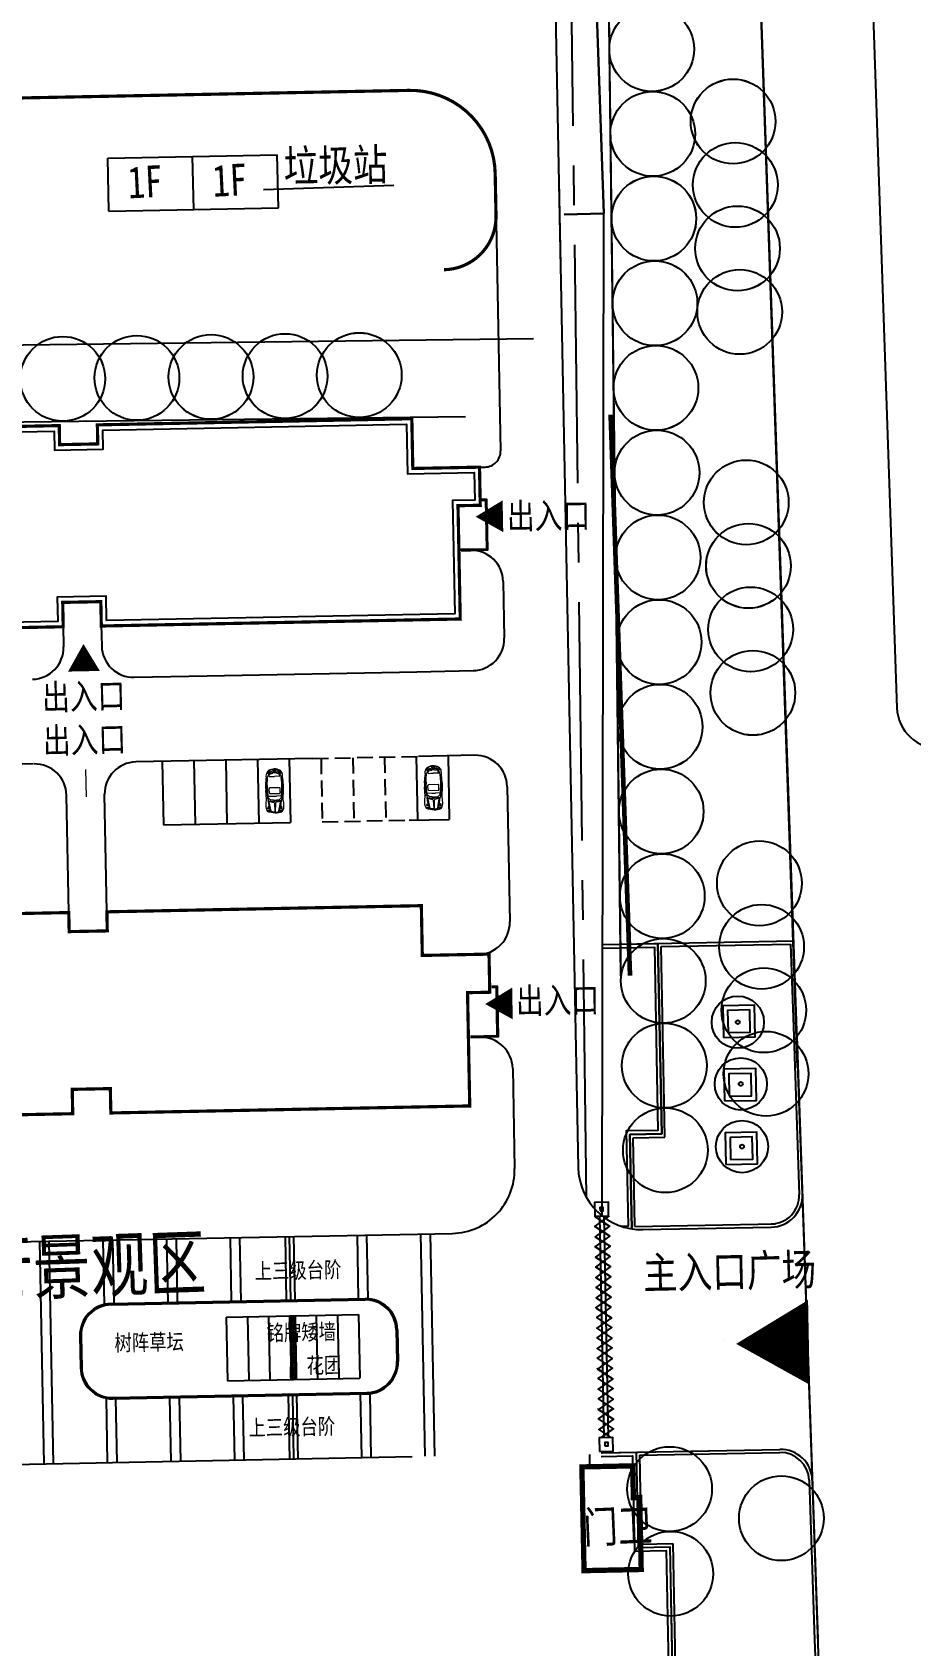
# Model space of a CAD drawing. Extents: x 60102 to 11003895, y 103457 to 3214550.
# Drawn here: x 10282159 to 10365115, y 2833474 to 2985858 of the extents above; entities that cross this region are included whole.
import ezdxf
from ezdxf.enums import TextEntityAlignment as Align

# ---------------------------------------------------------------- set-up
doc = ezdxf.new("R2010")
doc.units = 0
doc.header["$LTSCALE"] = 10
for name, pattern in [('DASH', [0.35, 0.25, -0.1]), ('x-ozt-rev$0$CENTER2', [1.125, 0.75, -0.125, 0.125, -0.125]), ('x-ozt-rev$0$DASH', [0.35, 0.25, -0.1]), ('x-ozt-rev$0$HIDDEN', [9.525, 6.35, -3.175])]:
    doc.linetypes.add(name, pattern=pattern)
doc.layers.get('0').update_dxf_attribs({"linetype": 'CONTINUOUS', "lineweight": 0})
for name, color, linetype in [('3T_GLASS', 5, 'CONTINUOUS'), ('6', 6, 'CONTINUOUS'), ('AXIS', 3, 'CONTINUOUS'), ('park', 133, 'CONTINUOUS'), ('PUB_DIM', 3, 'CONTINUOUS'), ('x-ozt-rev$0$2', 7, 'CONTINUOUS'), ('x-ozt-rev$0$3T_GLASS', 253, 'CONTINUOUS'), ('x-ozt-rev$0$WALL', 253, 'CONTINUOUS'), ('x-ozt-rev$0$ZW-景观', 253, 'CONTINUOUS'), ('x-ozt-rev$0$ZW-树', 253, 'CONTINUOUS'), ('x-ozt-rev$0$ZW-道路-中心线', 253, 'x-ozt-rev$0$CENTER2'), ('x-ozt-rev$0$ZW-道路-缘石', 253, 'CONTINUOUS'), ('x-ozt-rev$0$挡墙', 253, 'x-ozt-rev$0$HIDDEN'), ('ZW-字', 7, 'CONTINUOUS'), ('ZW-景观', 9, 'CONTINUOUS'), ('ZW-树', 8, 'CONTINUOUS'), ('ZW-道路-缘石', 7, 'CONTINUOUS'), ('宅前路', 5, 'CONTINUOUS'), ('建筑层', 2, 'CONTINUOUS'), ('文字', 7, 'CONTINUOUS'), ('树', 3, 'CONTINUOUS'), ('路緣', 140, 'CONTINUOUS')]:
    doc.layers.add(name, color=color, linetype=linetype)
doc.layers.add('frame', color=7, linetype='CONTINUOUS', lineweight=0)
doc.layers.add('x-ozt-rev$0$6', color=253, linetype='CONTINUOUS', lineweight=60)
doc.styles.add('-宋体', font='')
doc.styles.add('DIM', font='txt.shx', dxfattribs={"width": 0.6})
doc.styles.add('ST', font='', dxfattribs={"width": 0.8})
doc.styles.add('x-ozt-rev$0$st', font='', dxfattribs={"width": 0.8})
doc.styles.get('-宋体').set_extended_font_data('SimSun')
doc.styles.get('ST').set_extended_font_data('SimSun')
doc.styles.get('x-ozt-rev$0$st').set_extended_font_data('SimSun')
doc.linetypes.add('FENCELINE1', pattern='A,0.25,-0.1,[133,ltypeshp.shx,S=0.1,R=0,X=-0.1,Y=0],-0.1,1', length=1.45)
doc.linetypes.add('x-ozt-rev$0$FENCELINE2', pattern='A,0.25,-0.1,[132,ltypeshp.shx,S=0.1,R=0,X=-0.1,Y=0],-0.1,1', length=1.45)

# ---------------------------------------------------------------- blocks, each defined once
blk = doc.blocks.new('A')
at = {"layer": 'ZW-树', "linetype": 'Continuous'}
blk.add_circle((0, 0), 4, dxfattribs=at)
blk = doc.blocks.new('x-ozt-rev$0$A')
at = {"layer": 'x-ozt-rev$0$ZW-树', "linetype": 'Continuous'}
blk.add_circle((0, 0), 4, dxfattribs=at)
blk = doc.blocks.new('x-ozt-rev$0$A$C572B25EF')
at = {"linetype": 'Continuous', "ltscale": 3, "style": 'x-ozt-rev$0$st', "width": 0.8}
blk.add_text('1F', height=3000, rotation=0.50949, dxfattribs=at).set_placement((88, 2140), align=Align.MIDDLE_LEFT)
blk = doc.blocks.new('A$C5B0F0C8C')
at = {"linetype": 'Continuous', "ltscale": 3, "flags": 128}
blk.add_lwpolyline([(2000, 0, 0, 4000, 0), (2000, 3434, 4000, 4000, 0)], format="xyseb", dxfattribs=at)
blk = doc.blocks.new('A$C6D854A3F')
at = {"linetype": 'Continuous', "ltscale": 3, "flags": 128}
blk.add_lwpolyline([(2000, 3434, 0, 4000, 0), (2000, 0, 4000, 4000, 0)], format="xyseb", dxfattribs=at)

msp = doc.modelspace()

# ---------------------------------------------------------------- hatches: boundary and pattern name
at = {"layer": '路緣', "linetype": 'DASH'}
h = msp.add_hatch(dxfattribs=at)
h.set_pattern_fill('BRASS', color=0, scale=500, angle=1.97780144, style=0)
h.set_pattern_definition([(1.11948, (10033538.94, 2928274.85), (-3.87679, 198.39169), []), (1.11948, (10033537, 2928374.05), (-3.87679, 198.39169), [99.21478, -49.60735])])
h.paths.add_polyline_path([(10306477.748, 2864618.238), (10306977.653, 2864628.006), (10307094.877, 2858629.152), (10306594.972, 2858619.383)])

# ---------------------------------------------------------------- linework, layer by layer
at = {"linetype": 'Continuous', "ltscale": 3}
msp.add_line((10287274.971, 2913650.476), (10287224.659, 2916225.175), dxfattribs=at)
at = {"lineweight": 0}
for p, q in [((10304203.903, 2914678.445), (10304250.627, 2915421.464)), ((10304260.837, 2915551.354), (10304269.21, 2915791.892)), ((10304328.389, 2914925.36), (10304283.785, 2915195.549)), ((10304293.187, 2914597.859), (10304379.539, 2915454.032)), ((10304325.462, 2915925.908), (10304338.251, 2915957.895)), ((10304336.079, 2915966.929), (10304332.8, 2915896.438)), ((10304348.289, 2915983.001), (10304360.149, 2916012.665)), ((10304494.504, 2915981.414), (10304348.346, 2915978.847)), ((10304353.784, 2914733.98), (10304371.669, 2915443.29)), ((10304371.669, 2915443.29), (10304404.059, 2915575.773)), ((10304489.023, 2915768.13), (10304550.045, 2915858.86)), ((10304519.66, 2915903.718), (10304507.01, 2915971.219)), ((10304507.487, 2915961.796), (10304643.314, 2916019.456)), ((10304536.114, 2915589.457), (10304550.063, 2915731.272)), ((10304562.791, 2915562.074), (10304815.038, 2915580.251)), ((10304595.093, 2915902.69), (10304603.401, 2915951.035)), ((10304603.401, 2915951.035), (10304658.427, 2916045.364)), ((10304625.172, 2915818.459), (10304885.542, 2915884)), ((10304641.342, 2915921.433), (10304897.612, 2915979.543)), ((10304658.427, 2916045.364), (10304968.507, 2916102.245)), ((10304815.038, 2915580.251), (10305025.148, 2915583.665)), ((10304864.056, 2916084.304), (10304890.385, 2916149.352)), ((10304890.385, 2916149.352), (10304951.113, 2916174.518)), ((10304951.113, 2916174.518), (10305015.492, 2916179.505)), ((10305080.483, 2916176.919), (10305015.962, 2916179.514)), ((10305238.51, 2915588.108), (10305028.417, 2915583.726)), ((10305377.758, 2916058.711), (10305065.782, 2916104.05)), ((10305142.103, 2916154.023), (10305080.483, 2916176.919)), ((10305399.429, 2915935.499), (10305141.179, 2915984.062)), ((10305170.826, 2916089.996), (10305142.103, 2916154.023)), ((10305419.408, 2915833.195), (10305156.786, 2915889.033)), ((10305491.257, 2915579.302), (10305238.51, 2915588.108)), ((10305436.246, 2915966.488), (10305377.758, 2916058.711)), ((10305531.695, 2915980.8), (10305393.822, 2916033.381)), ((10305446.341, 2915918.485), (10305436.246, 2915966.488)), ((10305557.33, 2915787.952), (10305492.985, 2915876.356)), ((10305516.9, 2915607.655), (10305497.7, 2915748.856)), ((10305521.685, 2915922.311), (10305531.821, 2915990.234)), ((10305543.94, 2916000.886), (10305690.094, 2916003.742)), ((10305686.654, 2915467.689), (10305649.371, 2915598.879)), ((10305689.997, 2916007.896), (10305677.044, 2916037.1)), ((10305796.445, 2914625.752), (10305678.391, 2915478.132)), ((10305730.84, 2914759.531), (10305686.654, 2915467.689)), ((10305714.925, 2915951.689), (10305700.959, 2915983.18)), ((10305702.794, 2915992.288), (10305708.686, 2915921.967)), ((10305749.118, 2914951.721), (10305783.668, 2915223.379)), ((10305793.401, 2915579.79), (10305776.11, 2915819.853)), ((10305882.678, 2914709.594), (10305808.422, 2915450.369)), ((10319201.035, 2914971.772), (10319247.759, 2915714.791)), ((10319257.969, 2915844.681), (10319266.342, 2916085.219)), ((10319325.521, 2915218.687), (10319280.917, 2915488.876)), ((10319290.319, 2914891.186), (10319376.67, 2915747.358)), ((10319322.594, 2916219.235), (10319335.383, 2916251.222)), ((10319333.21, 2916260.256), (10319329.932, 2916189.765)), ((10319345.42, 2916276.328), (10319357.28, 2916305.992)), ((10319491.636, 2916274.741), (10319345.477, 2916272.173)), ((10319350.916, 2915027.307), (10319368.801, 2915736.617)), ((10319368.801, 2915736.617), (10319401.191, 2915869.1)), ((10319486.154, 2916061.457), (10319547.176, 2916152.186)), ((10319516.792, 2916197.045), (10319504.142, 2916264.546)), ((10319504.619, 2916255.123), (10319640.445, 2916312.782)), ((10319533.246, 2915882.784), (10319547.194, 2916024.599)), ((10319559.922, 2915855.401), (10319812.169, 2915873.578)), ((10319592.225, 2916196.017), (10319600.533, 2916244.361)), ((10319600.533, 2916244.361), (10319655.559, 2916338.69)), ((10319622.303, 2916111.785), (10319882.673, 2916177.327)), ((10319638.473, 2916214.76), (10319894.744, 2916272.87)), ((10319655.559, 2916338.69), (10319965.639, 2916395.572)), ((10319812.169, 2915873.578), (10320022.28, 2915876.992)), ((10319861.188, 2916377.631), (10319887.516, 2916442.679)), ((10319887.516, 2916442.679), (10319948.245, 2916467.845)), ((10319948.245, 2916467.845), (10320012.624, 2916472.832)), ((10320077.614, 2916470.246), (10320013.094, 2916472.841)), ((10320235.642, 2915881.435), (10320025.549, 2915877.053)), ((10320374.89, 2916352.037), (10320062.913, 2916397.377)), ((10320139.234, 2916447.35), (10320077.614, 2916470.246)), ((10320396.561, 2916228.826), (10320138.311, 2916277.389)), ((10320167.958, 2916383.323), (10320139.234, 2916447.35)), ((10320416.54, 2916126.522), (10320153.918, 2916182.359)), ((10320488.389, 2915872.629), (10320235.642, 2915881.435)), ((10320433.377, 2916259.815), (10320374.89, 2916352.037)), ((10320528.826, 2916274.127), (10320390.954, 2916326.708)), ((10320443.473, 2916211.812), (10320433.377, 2916259.815)), ((10320554.462, 2916081.279), (10320490.116, 2916169.683)), ((10320514.032, 2915900.982), (10320494.831, 2916042.182)), ((10320518.816, 2916215.638), (10320528.953, 2916283.561)), ((10320541.072, 2916294.213), (10320687.226, 2916297.069)), ((10320683.786, 2915761.016), (10320646.503, 2915892.206)), ((10320687.128, 2916301.223), (10320674.176, 2916330.427)), ((10320793.576, 2914919.079), (10320675.523, 2915771.458)), ((10320727.971, 2915052.858), (10320683.786, 2915761.016)), ((10320712.057, 2916245.016), (10320698.091, 2916276.507)), ((10320699.926, 2916285.615), (10320705.818, 2916215.294)), ((10320746.25, 2915245.048), (10320780.8, 2915516.706)), ((10320790.532, 2915873.117), (10320773.242, 2916113.179)), ((10320879.809, 2915002.921), (10320805.554, 2915743.696)), ((10304267.752, 2913376.769), (10304205.121, 2914283.419)), ((10304396.448, 2913572.201), (10304296.115, 2914364.727)), ((10304421.541, 2913772.162), (10304359.087, 2914543.304)), ((10304383.703, 2913590.753), (10304421.541, 2913772.162)), ((10304445.486, 2913563.352), (10304453.231, 2913698.576)), ((10304479.18, 2913722.127), (10304887.288, 2913705.965)), ((10304546.649, 2914025.322), (10304527.33, 2914416.609)), ((10305492.628, 2914511.841), (10304601.02, 2914495.298)), ((10304622.874, 2913954.032), (10305490.869, 2913970.138)), ((10305643.067, 2913743.723), (10305235.839, 2913712.432)), ((10305564.396, 2914044.206), (10305569.187, 2914435.941)), ((10305682.628, 2913586.307), (10305669.871, 2913721.151)), ((10305735.155, 2913604.253), (10305689.798, 2913300.587)), ((10305698.81, 2913795.862), (10305732.614, 2914568.79)), ((10305743.351, 2913615.981), (10305698.81, 2913795.862)), ((10305731.304, 2913596.969), (10305802.167, 2914392.672)), ((10305867.161, 2913406.446), (10305896.114, 2914314.795)), ((10319264.884, 2913670.096), (10319202.253, 2914576.746)), ((10319393.579, 2913865.527), (10319293.247, 2914658.054)), ((10319418.672, 2914065.489), (10319356.218, 2914836.631)), ((10319380.835, 2913884.08), (10319418.672, 2914065.489)), ((10319389.46, 2913872.664), (10319446.052, 2913570.89)), ((10319442.617, 2913856.679), (10319450.363, 2913991.903)), ((10319596.931, 2913697.11), (10319450.308, 2913837.172)), ((10319476.311, 2914015.454), (10319884.419, 2913999.292)), ((10319543.781, 2914318.649), (10319524.462, 2914709.936)), ((10320489.76, 2914805.168), (10319598.152, 2914788.625)), ((10319620.006, 2914247.359), (10320488, 2914263.464)), ((10319923.355, 2913638.102), (10319689.107, 2913656.012)), ((10320207.462, 2913643.373), (10320440.883, 2913669.961)), ((10320640.199, 2914037.05), (10320232.971, 2914005.759)), ((10320531.471, 2913714.45), (10320672.798, 2913859.855)), ((10320561.528, 2914337.533), (10320566.318, 2914729.267)), ((10320679.76, 2913879.634), (10320667.003, 2914014.478)), ((10320732.287, 2913897.58), (10320686.929, 2913593.914)), ((10320695.942, 2914089.188), (10320729.746, 2914862.116)), ((10320740.483, 2913909.308), (10320695.942, 2914089.188)), ((10320728.436, 2913890.295), (10320799.299, 2914685.999)), ((10320864.292, 2913699.773), (10320893.246, 2914608.122)), ((10304339.96, 2912386.674), (10304370.205, 2912380.203)), ((10304523.193, 2912298.316), (10304380.18, 2912307.372)), ((10304392.329, 2913579.337), (10304448.92, 2913277.563)), ((10304493.86, 2912258.278), (10304406.179, 2912307.828)), ((10304406.764, 2912524.732), (10304440.435, 2912699.894)), ((10304440.866, 2912512.979), (10304406.764, 2912524.732)), ((10304599.8, 2913403.783), (10304453.176, 2913543.845)), ((10304455.01, 2912700.541), (10304506.465, 2912520.699)), ((10304506.465, 2912520.699), (10304468.867, 2912511.642)), ((10304698.259, 2912216.081), (10304493.86, 2912258.278)), ((10304534.545, 2912354.473), (10304523.193, 2912298.316)), ((10304607.829, 2912348.942), (10304656.775, 2912346.452)), ((10304926.223, 2913344.775), (10304691.976, 2913362.685)), ((10304867.667, 2912184.836), (10304698.259, 2912216.081)), ((10305023.896, 2912179.109), (10304867.667, 2912184.836)), ((10305156.269, 2912181.566), (10305312.178, 2912193.084)), ((10305210.33, 2913350.047), (10305443.752, 2913376.634)), ((10305312.178, 2912193.084), (10305480.311, 2912230.592)), ((10305480.311, 2912230.592), (10305683.003, 2912280.343)), ((10305565.75, 2912366.716), (10305516.93, 2912362.412)), ((10305534.34, 2913421.123), (10305675.666, 2913566.528)), ((10305638.778, 2912374.962), (10305652.206, 2912319.265)), ((10305652.206, 2912319.265), (10305794.784, 2912333.619)), ((10305705.42, 2912723.742), (10305660.672, 2912542.115)), ((10305660.672, 2912542.115), (10305698.58, 2912534.459)), ((10305683.003, 2912280.343), (10305768.786, 2912333.111)), ((10305760.155, 2912549.843), (10305720.01, 2912723.636)), ((10305726.512, 2912536.834), (10305760.155, 2912549.843)), ((10305832.034, 2912414.359), (10305802.05, 2912406.771)), ((10319337.092, 2912680.001), (10319367.337, 2912673.53)), ((10319520.324, 2912591.643), (10319377.312, 2912600.698)), ((10319490.992, 2912551.605), (10319403.311, 2912601.155)), ((10319403.895, 2912818.058), (10319437.566, 2912993.221)), ((10319437.998, 2912806.306), (10319403.895, 2912818.058)), ((10319452.142, 2912993.868), (10319503.597, 2912814.026)), ((10319503.597, 2912814.026), (10319465.999, 2912804.968)), ((10319695.39, 2912509.408), (10319490.992, 2912551.605)), ((10319531.677, 2912647.8), (10319520.324, 2912591.643)), ((10319604.961, 2912642.269), (10319653.907, 2912639.779)), ((10319864.799, 2912478.163), (10319695.39, 2912509.408)), ((10320021.028, 2912472.436), (10319864.799, 2912478.163)), ((10320153.401, 2912474.892), (10320309.31, 2912486.411)), ((10320309.31, 2912486.411), (10320477.443, 2912523.919)), ((10320477.443, 2912523.919), (10320680.135, 2912573.67)), ((10320562.881, 2912660.043), (10320514.061, 2912655.739)), ((10320635.91, 2912668.289), (10320649.338, 2912612.592)), ((10320649.338, 2912612.592), (10320791.916, 2912626.946)), ((10320702.552, 2913017.069), (10320657.804, 2912835.442)), ((10320657.804, 2912835.442), (10320695.712, 2912827.786)), ((10320680.135, 2912573.67), (10320765.918, 2912626.438)), ((10320757.287, 2912843.17), (10320717.142, 2913016.963)), ((10320723.644, 2912830.161), (10320757.287, 2912843.17)), ((10320829.166, 2912707.686), (10320799.182, 2912700.098))]:
    msp.add_line(p, q, dxfattribs=at)
for points in [[(10305100.914, 2912132.08), (10305269.978, 2912140.685), (10305584.857, 2912204.197), (10305692.686, 2912234.742), (10305791.284, 2912287.761), (10305902.996, 2912569.505), (10305921.586, 2912724.109), (10305914.35, 2913094.423), (10305860.733, 2913401.374), (10305769.941, 2913604.933)], [(10320078.18, 2912425.038), (10319908.914, 2912427.366), (10319591.896, 2912479.152), (10319483.008, 2912505.676), (10319382.51, 2912555.001), (10319260.424, 2912832.407), (10319236.111, 2912986.215), (10319229.302, 2913356.537), (10319271.496, 2913665.266), (10319354.673, 2913872.053)], [(10320092.506, 2912507.347), (10320359.795, 2912540.112), (10320467.634, 2912594.632), (10320538.359, 2912709.654), (10320591.96, 2912884.504), (10320645.69, 2913323.34), (10320686.929, 2913593.914), (10320454.794, 2913552.208), (10320210.888, 2913528.556), (10320067.697, 2913517.374)], [(10320098.046, 2912425.406), (10320267.11, 2912434.012), (10320581.989, 2912497.523), (10320689.818, 2912528.069), (10320788.416, 2912581.087), (10320900.127, 2912862.832), (10320918.718, 2913017.436), (10320911.482, 2913387.749), (10320857.864, 2913694.701), (10320767.073, 2913898.26)], [(10305081.049, 2912131.711), (10304911.782, 2912134.039), (10304594.764, 2912185.826), (10304485.876, 2912212.35), (10304385.379, 2912261.674), (10304263.292, 2912539.08), (10304238.979, 2912692.888), (10304232.17, 2913063.21), (10304274.364, 2913371.939), (10304357.542, 2913578.726)], [(10305083.545, 2912213.801), (10304815.225, 2912236.628), (10304705.437, 2912287.11), (10304630.494, 2912399.428), (10304570.444, 2912572.17), (10304500.168, 2913008.705), (10304448.92, 2913277.563), (10304682.443, 2913244.497), (10304927.058, 2913229.909), (10305070.565, 2913224.047)], [(10304725.628, 2912291.023), (10304543.72, 2913136.419), (10304560.48, 2913183.555), (10304595.021, 2913192.403), (10304973.864, 2913107.176), (10305030.635, 2913040.63), (10305074.017, 2912238.345)], [(10305095.375, 2912214.02), (10305362.663, 2912246.785), (10305470.503, 2912301.306), (10305541.228, 2912416.327), (10305594.828, 2912591.178), (10305648.559, 2913030.013), (10305689.798, 2913300.587), (10305457.662, 2913258.881), (10305213.757, 2913235.229), (10305070.565, 2913224.047)], [(10305450.18, 2912304.467), (10305600.299, 2913156.023), (10305581.802, 2913202.506), (10305546.957, 2913210.066), (10305171.535, 2913110.844), (10305117.273, 2913042.238), (10305103.985, 2912238.901)], [(10320080.677, 2912507.128), (10319812.357, 2912529.955), (10319702.569, 2912580.437), (10319627.626, 2912692.755), (10319567.575, 2912865.497), (10319497.3, 2913302.032), (10319446.052, 2913570.89), (10319679.575, 2913537.824), (10319924.19, 2913523.236), (10320067.697, 2913517.374)], [(10319722.76, 2912584.35), (10319540.852, 2913429.746), (10319557.611, 2913476.882), (10319592.152, 2913485.729), (10319970.996, 2913400.503), (10320027.767, 2913333.957), (10320071.149, 2912531.672)], [(10320447.312, 2912597.794), (10320597.431, 2913449.35), (10320578.934, 2913495.832), (10320544.089, 2913503.392), (10320168.667, 2913404.171), (10320114.404, 2913335.565), (10320101.117, 2912532.228)]]:
    msp.add_lwpolyline(points)
for centre, radius, start, end in [((10306059.747, 2915488.733), 1800, 178.0063092, 189.37410501), ((10304548.998, 2915783.045), 279.927, 148.33644865, 178.18887764), ((10304412.765, 2916245.656), 358.257, 257.10258399, 287.36001675), ((10304348.565, 2915966.349), 12.5, 91.00650309, 177.33693228), ((10304499.429, 2915956.979), 150, 137.39013318, 158.20788262), ((10304974.575, 2915398.899), 834.085, 87.25159184, 135.52595562), ((10304704.535, 2915768.31), 428.683, 121.46418394, 137.39013318), ((10304986.893, 2915433.279), 600, 146.07654587, 166.26156499), ((10305000.592, 2915284.51), 995.88, 89.07594922, 121.46418394), ((10304494.724, 2915968.916), 12.5, 10.61422087, 91.00650309), ((10304560.994, 2915587.01), 25, 174.38251305, 274.12154179), ((10304674.512, 2915775.147), 150, 102.77587393, 146.07654587), ((10304649.582, 2915721.484), 100, 104.12914838, 174.38251305), ((10305032.007, 2915302.151), 600, 77.99683286, 104.12914838), ((10305030.295, 2915394.398), 600, 79.35010729, 102.77587393), ((10305022.636, 2915807.169), 300, 81.73113948, 100.39484174), ((10305064.054, 2915285.687), 995.88, 60.66179725, 93.05003206), ((10305085.81, 2915400.963), 834.085, 46.60002565, 94.87438947), ((10305371.708, 2915788.083), 150, 36.04943533, 79.35010729), ((10305398.612, 2915735.382), 100, 7.7434682, 77.99683286), ((10305492.128, 2915604.287), 25, 268.0044394, 7.7434682), ((10305615.821, 2916267.979), 358.257, 254.76596449, 285.02339724), ((10305544.185, 2915988.389), 12.5, 91.11947819, 171.51176039), ((10305341.96, 2915780.137), 428.683, 44.73584809, 60.66179725), ((10305072.225, 2915434.862), 600, 15.86441626, 36.04943533), ((10305539.925, 2915976.285), 150, 23.91809867, 44.73584809), ((10305690.338, 2915991.245), 12.5, 4.78904895, 91.11947819), ((10305496.844, 2915800.632), 279.927, 3.9371036, 33.78953258), ((10303998.052, 2915450.478), 1800, 352.75187623, 4.11967205), ((10321056.879, 2915782.06), 1800, 178.0063092, 189.37410501), ((10319546.129, 2916076.372), 279.927, 148.33644865, 178.18887764), ((10319409.897, 2916538.983), 358.257, 257.10258399, 287.36001675), ((10319345.697, 2916259.675), 12.5, 91.00650309, 177.33693228), ((10319496.561, 2916250.306), 150, 137.39013318, 158.20788262), ((10319971.707, 2915692.226), 834.085, 87.25159184, 135.52595562), ((10319701.666, 2916061.636), 428.683, 121.46418394, 137.39013318), ((10319984.025, 2915726.606), 600, 146.07654587, 166.26156499), ((10319997.724, 2915577.836), 995.88, 89.07594922, 121.46418394), ((10319491.856, 2916262.243), 12.5, 10.61422087, 91.00650309), ((10319558.126, 2915880.336), 25, 174.38251305, 274.12154179), ((10319671.644, 2916068.474), 150, 102.77587393, 146.07654587), ((10319646.714, 2916014.811), 100, 104.12914838, 174.38251305), ((10320029.138, 2915595.478), 600, 77.99683286, 104.12914838), ((10320027.427, 2915687.724), 600, 79.35010729, 102.77587393), ((10320019.768, 2916100.496), 300, 81.73113948, 100.39484174), ((10320061.186, 2915579.014), 995.88, 60.66179725, 93.05003206), ((10320082.941, 2915694.29), 834.085, 46.60002565, 94.87438947), ((10320368.84, 2916081.41), 150, 36.04943533, 79.35010729), ((10320395.743, 2916028.709), 100, 7.7434682, 77.99683286), ((10320489.26, 2915897.613), 25, 268.0044394, 7.7434682), ((10320612.953, 2916561.305), 358.257, 254.76596449, 285.02339724), ((10320541.316, 2916281.716), 12.5, 91.11947819, 171.51176039), ((10320339.092, 2916073.464), 428.683, 44.73584809, 60.66179725), ((10320069.356, 2915728.189), 600, 15.86441626, 36.04943533), ((10320537.057, 2916269.612), 150, 23.91809867, 44.73584809), ((10320687.47, 2916284.572), 12.5, 4.78904895, 91.11947819), ((10320493.975, 2916093.959), 279.927, 3.9371036, 33.78953258), ((10318995.183, 2915743.805), 1800, 352.75187623, 4.11967205), ((10307197.989, 2914490.165), 3000, 176.40174741, 183.95167591), ((10304460.73, 2914483.379), 202.92, 145.65568442, 215.78345221), ((10306153.212, 2914688.608), 1800, 178.55562884, 184.63021493), ((10304478.19, 2913697.147), 25, 87.73211791, 176.72157557), ((10304602.239, 2914420.308), 75, 90.93096106, 182.82662266), ((10304621.558, 2914029.021), 75, 182.82662266, 271.00540261), ((10305006.003, 2916703.615), 3000, 267.73211791, 274.39386331), ((10305489.402, 2914045.123), 75, 271.1205787, 359.29935857), ((10305494.192, 2914436.858), 75, 359.29935857, 91.19502012), ((10305644.982, 2913718.796), 25, 5.40440567, 94.39386331), ((10303934.333, 2914647.437), 1800, 357.49576632, 3.5703524), ((10305633.264, 2914505.135), 202.92, 326.34252903, 36.47029684), ((10302897.637, 2914410.372), 3000, 358.17430535, 5.72423382), ((10322195.121, 2914783.491), 3000, 176.40174741, 183.95167591), ((10319457.862, 2914776.706), 202.92, 145.65568442, 215.78345221), ((10321150.344, 2914981.935), 1800, 178.55562884, 184.63021493), ((10319467.576, 2913855.249), 25, 176.72157557, 226.31115036), ((10319475.322, 2913990.474), 25, 87.73211791, 176.72157557), ((10319599.37, 2914713.634), 75, 90.93096106, 182.82662266), ((10319618.69, 2914322.347), 75, 182.82662266, 271.00540261), ((10319700.543, 2913805.575), 150, 226.31115036, 265.62786293), ((10320003.134, 2916996.942), 3000, 267.73211791, 274.39386331), ((10320037.706, 2915133.737), 1500, 265.62786293, 276.4981184), ((10320423.908, 2913818.997), 150, 276.4981184, 315.81483086), ((10320486.534, 2914338.45), 75, 271.1205787, 359.29935857), ((10320491.324, 2914730.184), 75, 359.29935857, 91.19502012), ((10320642.114, 2914012.123), 25, 5.40440567, 94.39386331), ((10320654.871, 2913877.279), 25, 315.81483086, 5.40440567), ((10318931.465, 2914940.764), 1800, 357.49576632, 3.5703524), ((10320630.396, 2914798.462), 202.92, 326.34252903, 36.47029684), ((10317894.769, 2914703.699), 3000, 358.17430535, 5.72423382), ((10304684.042, 2913847.005), 1500, 257.92308111, 267.08761288), ((10304447.8, 2912698.478), 7.5, 15.96651227, 169.11896487), ((10304457.157, 2912560.251), 50, 250.98523355, 283.54491188), ((10304470.445, 2913561.923), 25, 176.72157557, 226.31115036), ((10304703.411, 2913512.248), 150, 226.31115036, 265.62786293), ((10305040.574, 2914840.41), 1500, 265.62786293, 276.4981184), ((10305067.855, 2913378.304), 1200, 267.9006645, 274.22531676), ((10305426.776, 2913525.67), 150, 276.4981184, 315.81483086), ((10305434.015, 2913860.92), 1500, 275.03836832, 284.20290011), ((10305657.739, 2913583.953), 25, 315.81483086, 5.40440567), ((10305708.479, 2912583.469), 50, 258.58106941, 291.14074768), ((10305712.702, 2912721.948), 7.5, 13.00701637, 166.15946897), ((10319681.174, 2914140.331), 1500, 257.92308111, 267.08761288), ((10319444.931, 2912991.805), 7.5, 15.96651227, 169.11896487), ((10319454.289, 2912853.578), 50, 250.98523355, 283.54491188), ((10320064.986, 2913671.631), 1200, 267.9006645, 274.22531676), ((10320431.147, 2914154.247), 1500, 275.03836832, 284.20290011), ((10320705.611, 2912876.796), 50, 258.58106941, 291.14074768), ((10320709.834, 2913015.275), 7.5, 13.00701637, 166.15946897)]:
    msp.add_arc(centre, radius, start, end, dxfattribs=at)
at = {"layer": '3T_GLASS', "color": 0}
for points in [[(10335297.499, 2874043.38), (10335272.161, 2874024.683), (10336681.47, 2873115.48), (10335310.352, 2872104.798), (10336721.246, 2871195.653), (10335348.543, 2870184.914), (10336761.022, 2869275.826), (10335386.734, 2868265.029), (10336800.798, 2867356), (10335424.925, 2866345.145), (10336840.574, 2865436.173)], [(10335380.347, 2865382.879), (10335380.347, 2865382.879), (10336820.686, 2866396.086), (10335405.83, 2867305.087), (10336780.91, 2868315.913), (10335367.639, 2869224.972), (10336741.134, 2870235.74), (10335329.448, 2871144.856), (10336701.358, 2872155.566), (10335291.257, 2873064.741), (10336654.12, 2874069.89)], [(10335380.347, 2865382.879), (10335380.347, 2865382.879), (10336859.169, 2864426.715), (10335480.906, 2863463.133), (10336894.426, 2862506.8), (10335517.748, 2861543.223), (10336929.683, 2860586.885), (10335554.591, 2859623.312), (10336399.095, 2859050.663)], [(10336034.883, 2859037.37), (10336946.344, 2859676.428), (10335535.202, 2860632.768), (10336911.087, 2861596.343), (10335498.36, 2862552.679), (10336875.83, 2863516.258), (10335461.517, 2864472.59), (10336840.574, 2865436.173)], [(10335504.78, 2859634.433), (10335504.78, 2859634.433), (10336983.603, 2858678.269), (10335605.339, 2857714.687), (10337018.86, 2856758.354), (10335642.182, 2855794.776), (10336280.376, 2855362.512)], [(10336344.222, 2855363.759), (10337035.521, 2855847.897), (10335622.793, 2856804.233), (10337000.264, 2857767.812), (10335585.951, 2858724.144), (10336965.007, 2859687.727)], [(10335561.573, 2855827.269), (10335561.573, 2855827.269), (10337040.395, 2854871.105), (10335662.132, 2853907.524), (10336801.43, 2853136.719)], [(10335852.717, 2853118.18), (10337057.056, 2853960.649), (10335642.743, 2854916.98), (10337021.8, 2855880.564)]]:
    msp.add_lwpolyline(points, dxfattribs=at)
at = {"layer": '6', "color": 0, "linetype": 'FENCELINE1', "ltscale": 200}
msp.add_line((10335979.436, 2874069.014), (10336136.046, 2968727.932), dxfattribs=at)
at = {"layer": '6', "color": 0, "const_width": 500}
msp.add_lwpolyline([(10338860.5, 2850462.243), (10334061.539, 2850362.354), (10334265.481, 2840564.476), (10339664.311, 2840676.852), (10339522.801, 2847475.379), (10338922.931, 2847462.893), (10338860.5, 2850462.243)], dxfattribs=at)
at = {"layer": 'AXIS', "color": 0}
for points in [[(10324553.61, 2941646.049), (10324953.534, 2941653.864), (10325043.406, 2937054.742), (10322543.883, 2937005.899)], [(10324551.657, 2941746.03), (10325051.561, 2941755.799), (10325145.34, 2936956.715), (10322545.837, 2936905.918)], [(10325552.309, 2895656.783), (10325952.232, 2895664.598), (10326042.104, 2891065.476), (10323542.581, 2891016.633)], [(10325550.355, 2895756.764), (10326050.26, 2895766.533), (10326144.039, 2890967.449), (10323544.535, 2890916.652)]]:
    msp.add_lwpolyline(points, dxfattribs=at)
at = {"layer": 'frame', "color": 0}
msp.add_line((10351058.485, 2985736.493), (10354430.308, 2888082.666), dxfattribs=at)
at = {"layer": 'park', "color": 0}
for p, q in [((10294429.52, 2916992.764), (10294546.744, 2910993.909)), ((10297428.948, 2917051.376), (10297546.172, 2911052.521)), ((10300428.375, 2917109.988), (10300545.599, 2911111.133)), ((10303427.802, 2917168.6), (10303545.026, 2911169.746)), ((10306427.23, 2917227.212), (10306544.454, 2911228.358)), ((10318424.934, 2917461.927), (10318542.158, 2911463.072)), ((10321424.361, 2917520.539), (10321541.586, 2911521.684)), ((10294546.744, 2910993.909), (10306544.454, 2911228.358)), ((10317742.311, 2911447.442), (10321541.586, 2911521.684))]:
    msp.add_line(p, q, dxfattribs=at)
at = {"layer": 'park', "color": 0, "linetype": 'DASH', "ltscale": 600}
for p, q in [((10308626.81, 2917270.195), (10318624.901, 2917465.568)), ((10309426.652, 2917286.091), (10309543.876, 2911287.236)), ((10312426.079, 2917344.703), (10312543.303, 2911345.848)), ((10315425.507, 2917403.315), (10315542.731, 2911404.46)), ((10309543.876, 2911287.236), (10317742.311, 2911447.442))]:
    msp.add_line(p, q, dxfattribs=at)
at = {"layer": 'PUB_DIM', "color": 0}
msp.add_line((9956022.842, 2952307.097), (10329494.361, 2956942.217), dxfattribs=at)
at = {"layer": 'x-ozt-rev$0$2', "color": 0}
msp.add_line((10329332.05, 3102627.099), (10332047.868, 2963647.09), dxfattribs=at)
at = {"layer": 'x-ozt-rev$0$2', "color": 0, "const_width": 300}
for points in [[(10203239.902, 2978132.931), (10317718.412, 2980369.964)], [(10325873.184, 2972527.79), (10325951.327, 2968528.912)]]:
    msp.add_lwpolyline(points, dxfattribs=at)
for points in [[(10325873.184, 2972527.79, 0.4142135624), (10317718.412, 2980369.964)], [(10321049.968, 2963432.18, 0.4142135624), (10325951.327, 2968528.912)]]:
    msp.add_lwpolyline(points, format="xyb", dxfattribs=at)
at = {"layer": 'x-ozt-rev$0$3T_GLASS', "color": 0}
msp.add_line((10304010.394, 2971002.734), (10316314.416, 2971427.571), dxfattribs=at)
at = {"layer": 'x-ozt-rev$0$6', "color": 0, "linetype": 'x-ozt-rev$0$FENCELINE2', "lineweight": 30, "ltscale": 300}
for p, q in [((10336136.046, 2968727.932), (10331511.013, 3102674.422)), ((10332386.9, 2968654.127), (10336136.046, 2968727.932))]:
    msp.add_line(p, q, dxfattribs=at)
at = {"layer": 'x-ozt-rev$0$6', "color": 0}
msp.add_line((10336136.046, 2968727.932), (10336136.046, 2968727.932), dxfattribs=at)
msp.add_line((10336136.046, 2968727.932), (10336136.046, 2968727.932), dxfattribs=at)
at = {"layer": 'x-ozt-rev$0$6', "color": 0, "linetype": 'x-ozt-rev$0$DASH'}
msp.add_line((10338620.445, 2896775.442), (10336791.767, 2949737.118), dxfattribs=at)
at = {"layer": 'x-ozt-rev$0$WALL', "color": 0}
for p, q in [((10289304.315, 2973970.552), (10297302.788, 2974126.825)), ((10289401.986, 2968971.506), (10289304.315, 2973970.552)), ((10297300.992, 2974126.79), (10305299.466, 2974283.064)), ((10297400.459, 2969127.779), (10297302.788, 2974126.825)), ((10305397.137, 2969284.018), (10305299.466, 2974283.064)), ((10289401.986, 2968971.506), (10297400.459, 2969127.779)), ((10297398.663, 2969127.744), (10305397.137, 2969284.018))]:
    msp.add_line(p, q, dxfattribs=at)
at = {"layer": 'x-ozt-rev$0$ZW-景观', "color": 0, "linetype": 'Continuous'}
msp.add_line((10337742.324, 2896758.283), (10335115.721, 3108521.256), dxfattribs=at)
at = {"layer": 'x-ozt-rev$0$ZW-道路-中心线', "color": 0, "ltscale": 3000}
for p, q in [((10334502.181, 2875786.268), (10331659.399, 3104978.116)), ((10334817.332, 2850378.085), (10334802.914, 2851540.506))]:
    msp.add_line(p, q, dxfattribs=at)
at = {"layer": 'x-ozt-rev$0$ZW-道路-缘石', "color": 0}
msp.add_line((10354430.308, 2888082.666), (10347407.653, 3091470.899), dxfattribs=at)
at = {"layer": 'x-ozt-rev$0$挡墙', "color": 0, "linetype": 'Continuous', "const_width": 200, "flags": 128}
msp.add_lwpolyline([(10337742.324, 2896758.283), (10335696.453, 3061701.323)], dxfattribs=at)
at = {"layer": 'ZW-景观', "color": 0, "linetype": 'Continuous', "ltscale": 3}
msp.add_line((9963113.547, 2945104.451), (10323085.837, 2949571.001), dxfattribs=at)
at = {"layer": 'ZW-道路-缘石', "color": 0}
for p, q in [((10360632.649, 2711193.125), (10347406.644, 3091472.467)), ((10358133.293, 3086494.597), (10363811.476, 2922066.205))]:
    msp.add_line(p, q, dxfattribs=at)
msp.add_arc((10367809.093, 2922204.254), 4000, 181.97780168, 1.97780168, dxfattribs=at)
at = {"layer": '宅前路', "color": 0}
for points in [[(10335284.652, 2874043.129), (10336584.404, 2874068.528), (10336559.005, 2875368.28), (10335259.254, 2875342.881)], [(10335774.788, 2874552.802), (10336074.731, 2874558.664), (10336068.87, 2874858.606), (10335768.927, 2874852.745)], [(10335719.007, 2851815.319), (10337018.759, 2851840.717), (10336993.361, 2853140.469), (10335693.609, 2853115.071)], [(10336241.761, 2852361.035), (10336541.704, 2852366.896), (10336535.842, 2852666.839), (10336235.9, 2852660.978)]]:
    msp.add_lwpolyline(points, close=True, dxfattribs=at)
for points in [[(10335734.566, 2874051.921), (10336143.523, 2853123.863)], [(10336134.49, 2874059.736), (10336543.447, 2853131.678)]]:
    msp.add_lwpolyline(points, dxfattribs=at)
at = {"layer": '建筑层', "color": 0}
for points in [[(10222319.926, 2947489.79, 300, 300, 0), (10284708.015, 2948708.921, 300, 300, 0), (10284743.182, 2946909.264, 300, 300, 0), (10288342.495, 2946979.599, 300, 300, 0), (10288307.328, 2948779.255, 300, 300, 0), (10318001.659, 2949359.514, 300, 300, 0), (10318093.485, 2944660.411, 300, 300, 0), (10324392.282, 2944783.496, 300, 300, 0), (10324462.617, 2941184.183, 300, 300, 0), (10322363.017, 2941143.155, 300, 300, 0), (10322572.067, 2930445.197, 300, 300, 0), (10288678.538, 2929782.882, 300, 300, 0), (10288633.602, 2932082.443, 300, 300, 0), (10285034.289, 2932012.108, 300, 300, 0), (10285079.225, 2929712.547, 300, 300, 0), (10222691.135, 2928493.417, 300, 300, 0)], [(10223218.643, 2901498.571, 300, 300, 0), (10285606.733, 2902717.701, 300, 300, 0), (10285641.9, 2900918.044, 300, 300, 0), (10289241.213, 2900988.379, 300, 300, 0), (10289206.046, 2902788.035, 300, 300, 0), (10318900.377, 2903368.294, 300, 300, 0), (10318992.202, 2898669.191, 300, 300, 0), (10325291, 2898792.276, 300, 300, 0), (10325361.334, 2895192.964, 300, 300, 0), (10323261.735, 2895151.935, 300, 300, 0), (10323470.785, 2884453.978, 300, 300, 0), (10289577.255, 2883791.662, 300, 300, 0), (10289532.319, 2886091.223, 300, 300, 0), (10285933.007, 2886020.888, 300, 300, 0), (10285977.942, 2883721.327, 300, 300, 0), (10223589.853, 2882502.197, 300, 300, 0)]]:
    msp.add_lwpolyline(points, format="xyseb", dxfattribs=at)
msp.add_lwpolyline([(10222829.599, 2946999.655), (10284217.879, 2948199.247), (10284253.047, 2946399.591), (10288852.169, 2946489.463), (10288817.001, 2948289.119), (10317511.523, 2948849.841), (10317603.349, 2944150.738), (10323902.146, 2944273.823), (10323952.943, 2941674.319), (10321853.344, 2941633.291), (10322062.394, 2930935.333), (10289168.673, 2930292.555), (10289123.738, 2932592.116), (10284524.616, 2932502.244), (10284569.551, 2930202.683), (10223181.271, 2929003.09)], dxfattribs=at)
at = {"layer": '文字', "color": 0}
msp.add_line((10322645.818, 2936907.872), (10323568.311, 2936925.898), dxfattribs=at)
at = {"layer": '树', "color": 0}
for centre, radius in [((10348783.265, 2892364.93), 2464.506), ((10348783.265, 2892364.93), 184.037), ((10349066.486, 2886533.753), 2464.506), ((10349066.486, 2886533.753), 184.037), ((10349182.151, 2880614.712), 2464.506), ((10349182.151, 2880614.712), 184.037)]:
    msp.add_circle(centre, radius, dxfattribs=at)
at = {"layer": '路緣', "color": 0}
for p, q in [((10331887.235, 2971867.368), (10333708.745, 2878652.938)), ((10325962.863, 2967938.571), (10326385.259, 2946322.728)), ((10324392.282, 2944783.496), (10324914.852, 2944793.708)), ((10322645.818, 2936907.872), (10324209.94, 2936938.436)), ((10326626.35, 2933985.083), (10326731.07, 2928626.107)), ((10285077.271, 2929812.528), (10285116.349, 2927812.737)), ((10288676.584, 2929882.862), (10288715.66, 2927883.172)), ((10291773.731, 2924942.357), (10298672.361, 2925077.237)), ((10298672.361, 2925077.237), (10318468.601, 2925464.076)), ((10318468.601, 2925464.076), (10323790.255, 2925568.067)), ((10282288.283, 2916755.195), (10225942.617, 2915654.603)), ((10308626.81, 2917270.195), (10291929.997, 2916943.921)), ((10323946.554, 2917569.559), (10318624.901, 2917465.568)), ((10285606.733, 2902717.701), (10285389.869, 2913815.547)), ((10289206.046, 2902788.035), (10288989.182, 2913885.881)), ((10327004.594, 2914628.743), (10327254.671, 2901831.241)), ((10335958.757, 2899700.914), (10354061.542, 2900054.662)), ((10323391.362, 2898755.155), (10324313.856, 2898773.182)), ((10341552.747, 2899510.17), (10353771.919, 2899748.946)), ((10353771.919, 2899748.946), (10354072.325, 2891048.661)), ((10323544.535, 2890916.652), (10325108.658, 2890947.217)), ((10323544.535, 2890916.652), (10324467.028, 2890934.678)), ((10354072.325, 2891048.661), (10354588.45, 2876100.804)), ((10354888.271, 2876111.171), (10354372.147, 2891059.014)), ((10354372.147, 2891059.014), (10356339.31, 2834086.572)), ((10327525.068, 2887993.881), (10327709.89, 2878535.714)), ((10338599.188, 2881749.075), (10341598.616, 2881807.687)), ((10338599.188, 2881749.075), (10341598.616, 2881807.687)), ((10338773.215, 2872843.365), (10338599.188, 2881749.075)), ((10338904.992, 2881454.993), (10341904.42, 2881513.605)), ((10339069.106, 2873056.597), (10338904.992, 2881454.993)), ((10339069.106, 2873056.597), (10352347.114, 2873316.063)), ((10339824.824, 2872771.307), (10351948.669, 2873008.22)), ((10339824.824, 2872771.307), (10351948.669, 2873008.22)), ((10203259.817, 2870102.68), (10321828.26, 2872419.635)), ((10282835.704, 2871657.679), (10283245.988, 2850661.687)), ((10283735.532, 2871675.262), (10284145.816, 2850679.271)), ((10288834.558, 2871774.903), (10288953.139, 2865706.618)), ((10289734.387, 2871792.486), (10289851.611, 2865793.632)), ((10294833.413, 2871892.127), (10294950.637, 2865893.272)), ((10295733.241, 2871909.71), (10295850.465, 2865910.856)), ((10300832.268, 2872009.351), (10300949.492, 2866010.496)), ((10301732.096, 2872026.934), (10301849.32, 2866028.08)), ((10306031.275, 2872110.945), (10306148.499, 2866112.09)), ((10306431.199, 2872118.76), (10306548.423, 2866119.905)), ((10306831.123, 2872126.575), (10306948.347, 2866127.72)), ((10312829.977, 2872243.799), (10312947.201, 2866244.944)), ((10313729.806, 2872261.383), (10313847.247, 2866251.393)), ((10318828.832, 2872361.023), (10319239.116, 2851365.031)), ((10319728.66, 2872378.607), (10320138.945, 2851382.615)), ((10289593.404, 2865788.586), (10313588.823, 2866257.482)), ((10289595.748, 2865668.609), (10313591.167, 2866137.505)), ((10300478.893, 2864501.014), (10312976.507, 2864745.23)), ((10300478.893, 2864501.014), (10300596.117, 2858502.159)), ((10302478.512, 2864540.088), (10302595.736, 2858541.234)), ((10304478.13, 2864579.163), (10304595.354, 2858580.308)), ((10306477.748, 2864618.238), (10306594.972, 2858619.383)), ((10306977.653, 2864628.006), (10307094.877, 2858629.152)), ((10308977.271, 2864667.081), (10309094.495, 2858668.226)), ((10310976.889, 2864706.156), (10311094.113, 2858707.301)), ((10312976.507, 2864745.23), (10313093.732, 2858746.376)), ((10316526.885, 2863314.322), (10316585.497, 2860314.895)), ((10316646.862, 2863316.667), (10316705.474, 2860317.239)), ((10286652.588, 2862730.546), (10286711.2, 2859731.119)), ((10286772.566, 2862732.891), (10286831.178, 2859733.464)), ((10300596.117, 2858502.159), (10313093.732, 2858746.376)), ((10289766.895, 2856910.281), (10313762.314, 2857379.177)), ((10289769.24, 2856790.304), (10313764.659, 2857259.2)), ((10313120.693, 2857366.639), (10313240.262, 2851247.807)), ((10314022.648, 2857275.38), (10314140.09, 2851265.391)), ((10289126.262, 2856847.195), (10289244.843, 2850778.911)), ((10290027.447, 2856795.349), (10290144.671, 2850796.495)), ((10295126.473, 2856894.99), (10295243.697, 2850896.135)), ((10296026.301, 2856912.573), (10296143.526, 2850913.719)), ((10301125.328, 2857012.214), (10301242.552, 2851013.359)), ((10302025.156, 2857029.798), (10302142.38, 2851030.943)), ((10306324.335, 2857113.808), (10306441.56, 2851114.953)), ((10306724.259, 2857121.623), (10306841.483, 2851122.768)), ((10307124.183, 2857129.438), (10307241.407, 2851130.583)), ((10203611.06, 2849105.535), (10318039.345, 2851341.586)), ((10335942.411, 2851690.702), (10352763.259, 2852020.129)), ((10336035.91, 2851693.259), (10352763.259, 2852020.129)), ((10339185.308, 2851754.801), (10339361.145, 2842756.519)), ((10339491.112, 2851460.72), (10352769.121, 2851720.186)), ((10339491.112, 2851460.72), (10339655.226, 2843062.323)), ((10355520.263, 2849113.877), (10356039.488, 2834076.22)), ((10339361.145, 2842756.519), (10342360.572, 2842815.131)), ((10339361.145, 2842756.519), (10342360.572, 2842815.131)), ((10339655.226, 2843062.323), (10342654.653, 2843120.935)), ((10342360.572, 2842815.131), (10342712.244, 2824818.567)), ((10342654.653, 2843120.935), (10343006.326, 2825124.371)), ((10356039.488, 2834076.22), (10356339.585, 2825384.917))]:
    msp.add_line(p, q, dxfattribs=at)
at = {"layer": '路緣', "color": 7}
for p, q in [((10341598.616, 2881807.687), (10341246.943, 2899804.251)), ((10341904.42, 2881513.605), (10341552.747, 2899510.17)), ((10347528.534, 2862419.841), (10347528.534, 2862419.841))]:
    msp.add_line(p, q, dxfattribs=at)
at = {"layer": '路緣', "color": 0}
for points in [[(10335958.757, 2899700.914), (10341246.943, 2899804.251), (10341598.616, 2881807.687), (10338599.188, 2881749.075), (10338773.215, 2872843.365)], [(10335965.595, 2899350.981), (10340903.848, 2899447.48), (10341241.844, 2882150.782), (10338242.417, 2882092.17), (10338418.253, 2873093.888), (10337799.089, 2873081.789)], [(10347421.634, 2890923.193), (10350421.062, 2890981.805), (10350362.45, 2893981.233), (10347363.022, 2893922.621), (10347421.634, 2890923.193)], [(10347538.858, 2884924.338), (10350538.286, 2884982.95), (10350479.674, 2887982.378), (10347480.246, 2887923.766), (10347538.858, 2884924.338)], [(10347656.082, 2878925.484), (10350655.51, 2878984.096), (10350596.898, 2881983.523), (10347597.47, 2881924.911), (10347656.082, 2878925.484)], [(10335886.163, 2851340.266), (10338842.213, 2851398.03), (10339018.049, 2842399.748), (10342017.477, 2842458.36), (10342355.487, 2825160.956), (10335827.077, 2825020.193)], [(10335879.325, 2851690.199), (10339185.308, 2851754.801), (10339361.145, 2842756.519), (10342360.572, 2842815.131), (10342712.244, 2824818.567), (10335834.622, 2824670.275)]]:
    msp.add_lwpolyline(points, dxfattribs=at)
for points in [[(10347862.757, 2891381.899), (10349962.356, 2891422.928), (10349921.327, 2893522.527), (10347821.728, 2893481.498)], [(10347979.981, 2885383.044), (10350079.58, 2885424.073), (10350038.551, 2887523.672), (10347938.952, 2887482.644)], [(10348097.205, 2879384.19), (10350196.804, 2879425.218), (10350155.775, 2881524.817), (10348056.176, 2881483.789)]]:
    msp.add_lwpolyline(points, close=True, dxfattribs=at)
at = {"layer": '路緣', "color": 0, "linetype": 'DASH'}
msp.add_lwpolyline([(10306477.748, 2864618.238), (10306977.653, 2864628.006), (10307094.877, 2858629.152), (10306594.972, 2858619.383), (10306477.748, 2864618.238)], dxfattribs=at)
at = {"layer": '路緣', "color": 0}
for centre, radius, start, end in [((10324885.546, 2946293.422), 1500, 271.11947819, 1.11947861), ((10323626.923, 2933926.471), 3000, 1.11947861, 91.11947819), ((10282116.922, 2927754.124), 3000, 271.12008192, 1.11947861), ((10291715.087, 2927941.784), 3000, 181.11947861, 271.12008192), ((10323731.643, 2928567.495), 3000, 271.11947819, 1.11947861), ((10282390.442, 2913756.935), 3000, 1.11947861, 91.11947904), ((10291988.609, 2913944.493), 3000, 91.11947904, 181.11947861), ((10324005.166, 2914570.131), 3000, 1.11947861, 91.11947819), ((10324255.244, 2901772.609), 3000, 271.11947819, 1.11947861), ((10324525.64, 2887935.251), 3000, 1.11947861, 91.11947819), ((10339707.6, 2878770.162), 6000, 181.11947861, 271.11947819), ((10321711.035, 2878418.49), 6000, 271.11947819, 1.11947861), ((10351890.057, 2876007.647), 2700, 271.11947819, 1.97754198), ((10351890.057, 2876007.647), 3000, 271.11947819, 1.97754198), ((10289652.016, 2862789.159), 3000, 91.11947819, 181.11947861), ((10289652.016, 2862789.159), 2880, 91.11947819, 181.11947861), ((10313647.435, 2863258.055), 3000, 1.11947861, 91.11947819), ((10313647.435, 2863258.055), 2880, 1.11947861, 91.11947819), ((10313706.047, 2860258.627), 2880, 271.11947819, 1.11947861), ((10313706.047, 2860258.627), 3000, 271.11947819, 1.11947861), ((10289710.628, 2859789.731), 3000, 181.11947861, 271.11947819), ((10289710.628, 2859789.731), 2880, 181.11947861, 271.11947819), ((10352821.871, 2849020.702), 3000, 1.97754198, 91.11947819), ((10352821.871, 2849020.702), 2700, 1.97754198, 91.11947819)]:
    msp.add_arc(centre, radius, start, end, dxfattribs=at)

# ---------------------------------------------------------------- block references
at = {"color": 0, "linetype": 'ByBlock', "rotation": 2.279155545328384}
for p in [(10291164.18, 2969520.381), (10299160.857, 2969676.619)]:
    msp.add_blockref('x-ozt-rev$0$A$C572B25EF', p, dxfattribs=at)
at = {"layer": 'x-ozt-rev$0$ZW-树', "color": 0, "linetype": 'Continuous', "yscale": 1000, "zscale": 1000}
for p, xscale, rotation in [((10340657.298, 2984260.506), 999.9999999992294, 90.71063197449887), ((10340756.518, 2976261.121), 999.9999999992294, 90.71063197449887), ((10340855.739, 2968261.736), 999.9999999992294, 90.71063197449887), ((10340954.959, 2960262.352), 999.9999999992294, 90.71063197449887), ((10285039.148, 2953127.568), 999.999999991687, 180.7106319740773), ((10292038.609, 2953214.386), 999.999999991687, 180.7106319740773), ((10299038.071, 2953301.204), 999.999999991687, 180.7106319740773), ((10306037.532, 2953388.021), 999.999999991687, 180.7106319740773), ((10313036.994, 2953474.839), 999.999999991687, 180.7106319740773), ((10341054.179, 2952262.967), 999.9999999992294, 90.71063197449887), ((10341153.4, 2944263.582), 999.9999999992294, 90.71063197449887), ((10341252.62, 2936264.198), 999.9999999992294, 90.71063197449887), ((10341351.841, 2928264.813), 999.9999999992294, 90.71063197449887), ((10341451.061, 2920265.428), 999.9999999992294, 90.71063197449887), ((10341550.281, 2912266.044), 999.9999999992294, 90.71063197449887)]:
    msp.add_blockref('x-ozt-rev$0$A', p, dxfattribs=dict(at, xscale=xscale, rotation=rotation))
at = {"layer": 'x-ozt-rev$0$ZW-树', "color": 7, "linetype": 'Continuous', "xscale": 999.9999999926191, "yscale": 1000, "zscale": 1000, "rotation": 1.977541674821253}
for p in [(10348343.324, 2977435.271), (10348550.371, 2971438.844), (10348757.417, 2965442.418), (10348964.464, 2959445.991), (10349585.604, 2941456.711), (10349792.65, 2935460.285), (10349999.697, 2929463.858), (10350206.743, 2923467.432)]:
    msp.add_blockref('x-ozt-rev$0$A', p, dxfattribs=at)
at = {"layer": 'ZW-树', "color": 0, "linetype": 'Continuous', "yscale": 1000, "zscale": 1000}
for p, xscale, rotation in [((10340656.775, 2984262.043), 1000.000000003341, 90.71089174273537), ((10340756.032, 2976262.659), 1000.000000003341, 90.71089174273537), ((10340855.288, 2968263.275), 1000.000000003341, 90.71089174273537), ((10340954.545, 2960263.89), 1000.000000003341, 90.71089174273537), ((10285038.766, 2953128.853), 999.999999995891, 180.7108917427406), ((10292038.227, 2953215.703), 999.999999995891, 180.7108917427406), ((10299037.688, 2953302.552), 999.999999995891, 180.7108917427406), ((10306037.15, 2953389.402), 999.999999995891, 180.7108917427406), ((10313036.611, 2953476.251), 999.999999995891, 180.7108917427406), ((10341053.802, 2952264.506), 1000.000000003341, 90.71089174273537), ((10341153.058, 2944265.122), 1000.000000003341, 90.71089174273537), ((10341252.315, 2936265.738), 1000.000000003341, 90.71089174273537), ((10341351.572, 2928266.354), 1000.000000003341, 90.71089174273537), ((10341450.828, 2920266.969), 1000.000000003341, 90.71089174273537), ((10341550.085, 2912267.585), 1000.000000003341, 90.71089174273537), ((10350827.717, 2905479.735), 999.9999999999786, 1.97780144332019), ((10341649.342, 2904268.201), 1000.000000003341, 90.71089174273537), ((10351034.791, 2899483.31), 999.9999999999786, 1.97780144332019), ((10341748.598, 2896268.817), 1000.000000003341, 90.71089174273537), ((10351241.865, 2893486.884), 999.9999999999786, 1.97780144332019), ((10341847.855, 2888269.432), 1000.000000003341, 90.71089174273537), ((10351448.939, 2887490.458), 999.9999999999786, 1.97780144332019), ((10341947.112, 2880270.048), 1000.000000003341, 90.71089174273537), ((10342344.138, 2848272.511), 1000.000000003341, 90.71089174273537), ((10352898.455, 2845515.479), 999.9999999999786, 1.97780144332019), ((10342443.395, 2840273.127), 1000.000000003341, 90.71089174273537)]:
    msp.add_blockref('A', p, dxfattribs=dict(at, xscale=xscale, rotation=rotation))
at = {"layer": 'ZW-树', "color": 7, "linetype": 'Continuous', "xscale": 999.9999999999786, "yscale": 1000, "zscale": 1000, "rotation": 1.97780144332019}
for p in [(10348342.832, 2977436.843), (10348549.906, 2971440.417), (10348756.98, 2965443.992), (10348964.054, 2959447.566), (10349585.275, 2941458.289), (10349792.349, 2935461.863), (10349999.422, 2929465.438), (10350206.496, 2923469.012)]:
    msp.add_blockref('A', p, dxfattribs=at)
at = {"layer": '文字', "color": 0, "linetype": 'Continuous', "ltscale": 3, "extrusion": (0, 0, -1), "xscale": 0.7499999987169058, "yscale": 0.75, "zscale": -0.75}
for p, rotation in [((-10326576.531, 2941650.257), 268.8805210997396), ((-10288542.984, 2925536.98), 358.8805210997397), ((-10327475.814, 2895630.096), 268.8805210997396)]:
    msp.add_blockref('A$C6D854A3F', p, dxfattribs=dict(at, rotation=rotation))
at = {"layer": '文字', "color": 0, "xscale": -2.000000006316541, "yscale": 2, "zscale": 2, "rotation": 271.1194786101634}
msp.add_blockref('A$C5B0F0C8C', (10348709.106, 2857986.677), dxfattribs=at)

# ---------------------------------------------------------------- texts
at = {"color": 0, "linetype": 'ByBlock', "ltscale": 3, "style": 'x-ozt-rev$0$st', "width": 0.8}
msp.add_text('垃圾站', height=3000, rotation=1.11947861, dxfattribs=at).set_placement((10305890.255, 2973202.031), align=Align.MIDDLE_LEFT)
at = {"linetype": 'Continuous', "lineweight": 0, "style": 'DIM', "text_generation_flag": 4, "flags": 9}
for tag, p, s in [('XSIZE', (10305081.049, 2912131.711), '4149'), ('YSIZE', (10305081.049, 2912131.711), '1691'), ('XSIZE', (10320078.18, 2912425.038), '4149'), ('YSIZE', (10320078.18, 2912425.038), '1691')]:
    msp.add_attdef(tag, p, s, height=0.5, rotation=91.11947819, dxfattribs=at)
at = {"layer": 'ZW-字', "color": 0, "linetype": 'Continuous', "style": '-宋体', "width": 0.8}
msp.add_text('中轴步行景观区', height=5000, rotation=1.97780168, dxfattribs=at).set_placement((10279471.672, 2869190.784), align=Align.MIDDLE)
at = {"layer": '文字', "color": 0, "linetype": 'Continuous', "ltscale": 3, "style": 'ST', "width": 0.8}
for s, height, rotation, p in [('出入口', 2400, 0.77087926, (10326979.866, 2940140.183)), ('出入口', 2400, 1.46807842, (10283083.832, 2923037.797)), ('出入口', 2400, 1.46807842, (10283164.036, 2918933.411)), ('出入口', 2400, 0.77087926, (10327831.188, 2894380.153)), ('上三级台阶', 1500, 1.11947861, (10303163.105, 2868849.048)), ('铭牌矮墙', 1500, 1.11947861, (10304290.474, 2863022.61)), ('树阵草坛', 1500, 1.11947861, (10289922.201, 2862069.382)), ('花团', 1500, 1.11947861, (10308061.857, 2859933.32)), ('上三级台阶', 1500, 1.11947861, (10302577.461, 2854054.451))]:
    msp.add_text(s, height=height, rotation=rotation, dxfattribs=at).set_placement(p, align=Align.MIDDLE_LEFT)
msp.add_text('主入口广场', height=3000, rotation=1.36987884, dxfattribs=at).set_placement((10348001.328, 2868886.717), align=Align.MIDDLE)
at = {"layer": '文字', "color": 0, "linetype": 'ByBlock', "ltscale": 3, "style": 'ST', "width": 0.8}
msp.add_text('门卫', height=3000, rotation=2.45930132, dxfattribs=at).set_placement((10334180.886, 2844628.6), align=Align.MIDDLE_LEFT)

doc.saveas('drawing.dxf')
